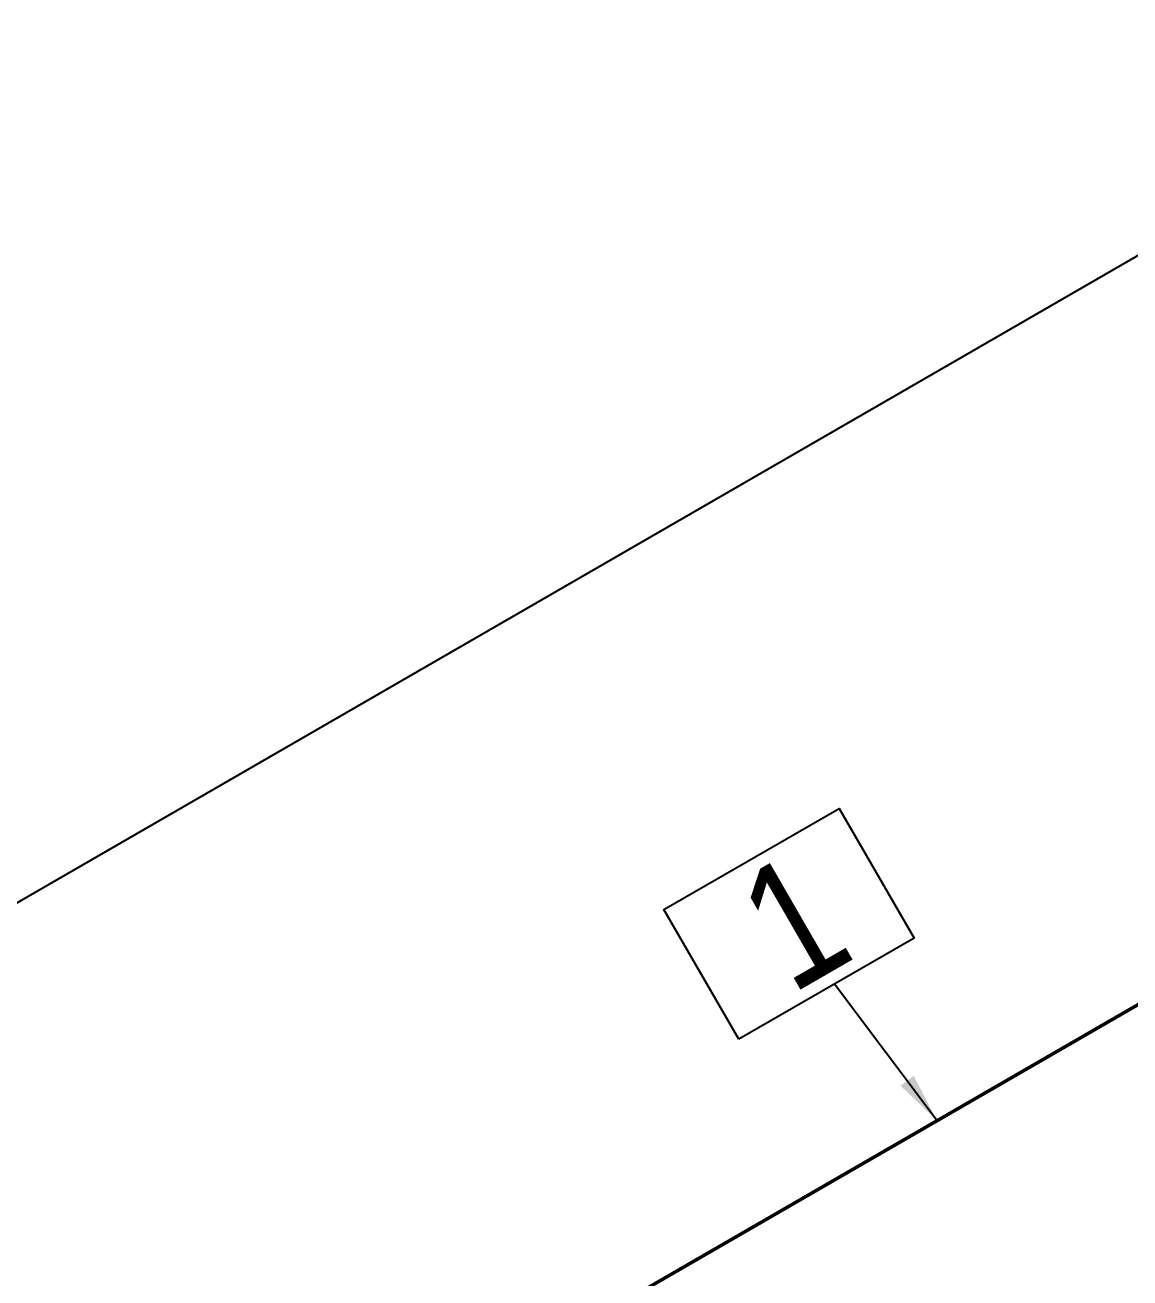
# Model space of a CAD drawing. Header units: millimetres. Extents: x 0 to 594, y 0 to 420.
# Drawn here: x 211.7 to 233.83, y 205.91 to 230.99 of the extents above; entities that cross this region are included whole.
import ezdxf
from ezdxf import colors
from ezdxf.entities.mleader import LeaderData, LeaderLine
from ezdxf.enums import TextEntityAlignment as Align
from ezdxf.math import Vec2, Vec3

# ---------------------------------------------------------------- set-up
doc = ezdxf.new("R2010")
doc.units = ezdxf.units.MM
doc.header["$LTSCALE"] = 0.25
doc.layers.add('주석', color=7, linetype='Continuous')
doc.layers.add('치수', color=1, linetype='Continuous')
doc.layers.add('파이프 작은 보어', color=30, linetype='Continuous', lineweight=50)
doc.styles.add('AdskIsoAnnotation', font='arial.ttf', dxfattribs={"width": 0.8, "height": 1})
doc.styles.add('AdskIsoMetric', font='arial.ttf', dxfattribs={"width": 0.8, "height": 2.5})
doc.styles.add('AdskIsoMetric-30', font='arial.ttf', dxfattribs={"width": 0.8, "height": 2.5})
doc.styles.get("Standard").update_dxf_attribs({"font": 'arial.ttf'})
doc.dimstyles.new('AdskIsoMetric', dxfattribs={"dimtxt": 2.5, "dimasz": 2.5, "dimexe": 1, "dimexo": 2, "dimgap": 0.8, "dimtad": 1, "dimdec": 0, "dimrnd": 1, "dimzin": 0, "dimdsep": 46, "dimtxsty": 'AdskIsoMetric', "dimcen": 0, "dimclrt": 7, "dimadec": 0, "dimazin": 0, "dimtfac": 1, "dimtdec": 0, "dimtmove": 1, "dimatfit": 3, "dimfxl": 0, "dimfrac": 2, "dimtolj": 1, "dimtzin": 0, "dimarcsym": 0})

# ---------------------------------------------------------------- blocks, each defined once
blk = doc.blocks.new('*D26')
at = {"layer": 'Defpoints', "color": 0}
for p in [(240.969, 230.412), (253.959, 222.912), (96.495, 132)]:
    blk.add_point(p, dxfattribs=at)
at = {"layer": '치수', "color": 0, "lineweight": -2}
for p, q in [((251.959, 224.067), (239.969, 230.989)), ((85.67, 140.75), (238.804, 229.162)), ((94.495, 133.155), (82.505, 140.077))]:
    blk.add_line(p, q, dxfattribs=at)
at = {"layer": '치수', "color": 0}
for points in [[(238.596, 229.523), (239.012, 228.801), (240.969, 230.412)], [(85.461, 141.111), (85.878, 140.389), (83.505, 139.5)]]:
    blk.add_solid(points, dxfattribs=at)
at = {"layer": '치수', "color": 7, "insert": (160.191, 186.391), "char_height": 2.5, "attachment_point": 5, "rotation": 30, "style": 'AdskIsoMetric-30'}
blk.add_mtext('\\A1;752', dxfattribs=at)
blk = doc.blocks.new('AnnoRect')
at = {"color": 0, "linetype": 'ByBlock', "lineweight": -2}
blk.add_wipeout([(-0.81, -0.6), (-0.81, 0.6), (0.81, 0.6), (0.81, -0.6)], dxfattribs=at)
blk.add_lwpolyline([(-0.81, -0.6), (-0.81, 0.6), (0.81, 0.6), (0.81, -0.6)], close=True, dxfattribs=at)
at = {"color": 0, "linetype": 'ByBlock', "lineweight": -2, "style": 'AdskIsoAnnotation', "width": 0.8}
blk.add_attdef('XX', text='', height=1, dxfattribs=at).set_placement((0, 0), align=Align.MIDDLE_CENTER)

msp = doc.modelspace()

# ---------------------------------------------------------------- linework, layer by layer
at = {"layer": '파이프 작은 보어'}
msp.add_lwpolyline([(212.436, 198.939), (248.656, 219.85)], dxfattribs=at)

# ---------------------------------------------------------------- dimensions: what is measured, and where the dimension line sits
at = {"layer": '치수'}
dim = msp.add_linear_dim(base=(240.969, 230.412), p1=(96.495, 132), p2=(253.959, 222.912), angle=30, text='752', dimstyle='AdskIsoMetric', override={"dimtad": 0, "dimlfac": 4.13588, "dimtxsty": 'AdskIsoMetric-30', "dimse1": 0, "dimse2": 0, "dimsd1": 0, "dimsd2": 0, "dimtmove": 1}, dxfattribs=at)
dim.commit()
dim.dimension.update_dxf_attribs({"geometry": '*D26', "text_midpoint": (160.191, 186.391), "dimtype": 160})

# ---------------------------------------------------------------- leaders
at = {"layer": '주석'}
ml = msp.add_multileader_mtext('Standard', dxfattribs=at)
ml.set_content('')
ml.set_leader_properties()
ml.build(insert=Vec2(0, 0))
ml.multileader.update_dxf_attribs({"dogleg_length": 0, "arrow_head_size": 0})
ctx = ml.context
ctx.base_point, ctx.arrow_head_size = Vec3(227.909, 211.793), 0
notes = []
notes.append((ctx, [(0, (1, 1, 0), (227.909, 211.793), (-1, 0), 0, [(0, [(229.966, 209.059)], 0, [])])]))
ctx.mtext, ml.multileader.dxf.content_type = None, 0
for ctx, leaders in notes:
    for number, flags, end, landing, length, lines in leaders:
        leader = LeaderData()
        leader.index, (leader.has_last_leader_line, leader.has_dogleg_vector, leader.attachment_direction) = number, flags
        leader.last_leader_point, leader.dogleg_vector, leader.dogleg_length = Vec3(end), Vec3(landing), length
        for number, points, colour, breaks in lines:
            line = LeaderLine()
            line.index, line.vertices, line.color, line.breaks = number, Vec3.list(points), colors.encode_raw_color(colour), breaks
            leader.lines.append(line)
        ctx.leaders.append(leader)

# ---------------------------------------------------------------- next in the draw order: block references
ref = msp.add_blockref('AnnoRect', (227, 213), dxfattribs=dict(at, xscale=2.5, yscale=2.5, zscale=2.5, rotation=30.00000000002916))
ref.add_attrib('XX_001', '1', (227.045, 211.577), dxfattribs={"layer": '0', "color": 0, "linetype": 'ByBlock', "lineweight": -2, "height": 2.5, "rotation": 30, "style": 'AdskIsoAnnotation', "width": 0.8})

doc.saveas('drawing.dxf')
